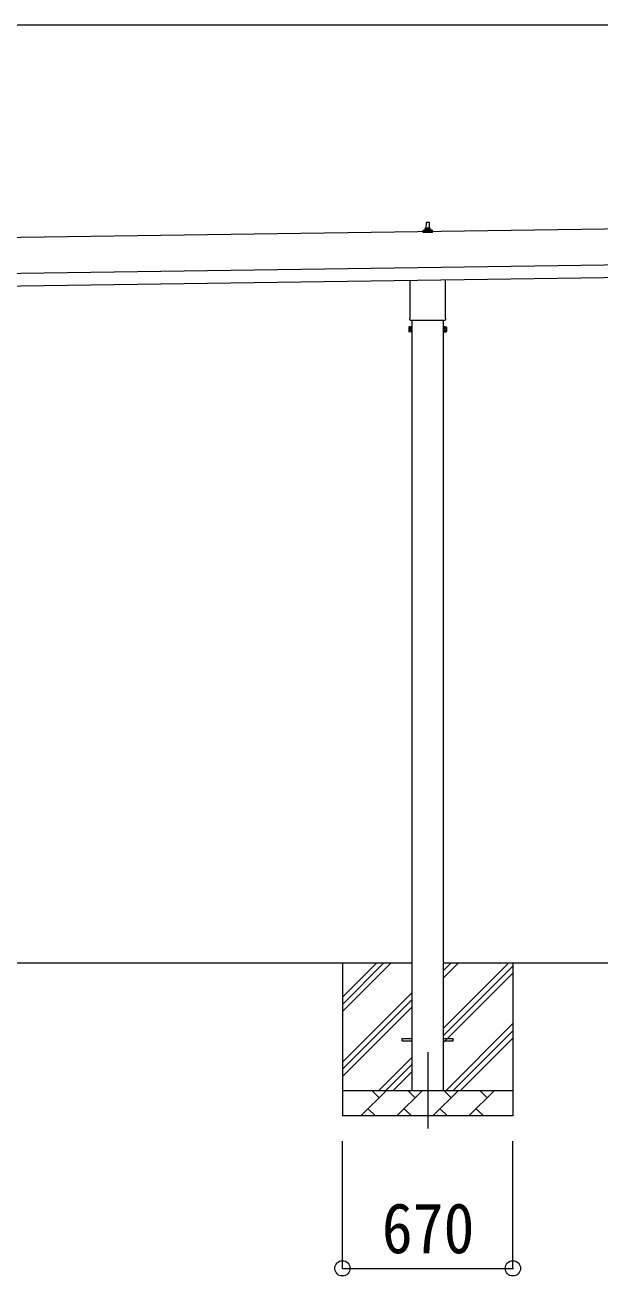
# Model space of a CAD drawing. Units: millimetres at full size, sheet at 1:60; details may follow other scales. Extents: x -16864 to 16864, y -11640 to 11640.
# Drawn here: x 2465 to 4724, y -8323 to -3406 of the extents above; entities that cross this region are included whole.
import ezdxf
from ezdxf.enums import TextEntityAlignment as Align

# ---------------------------------------------------------------- set-up
doc = ezdxf.new("R2010")
doc.units = ezdxf.units.MM
doc.header["$LTSCALE"] = 60
doc.header["$PDMODE"] = 32
doc.header["$PDSIZE"] = 60
doc.linetypes.add('CHAIN1', pattern=[8, 5, -1, 1, -1])
for name, color, linetype, lineweight in [('0-1_Defpoints', 7, 'CHAIN1', 9), ('0-2_TEXT1', 4, 'Continuous', 9), ('0-3_SHAPE', 7, 'Continuous', 9), ('0-8_TABLE1', 6, 'Continuous', 9)]:
    doc.layers.add(name, color=color, linetype=linetype, lineweight=lineweight)
doc.styles.add('ＭＳ ゴシック', font='')
doc.styles.get('ＭＳ ゴシック').set_extended_font_data('MS Gothic')

msp = doc.modelspace()

# ---------------------------------------------------------------- linework, layer by layer
at = {"layer": '0-1_Defpoints'}
msp.add_line((4047.05, -7443.97), (4047.05, -7792.97), dxfattribs=at)
at = {"layer": '0-2_TEXT1'}
for p, q in [((6687.12, -4181.28), (1151.66, -4260.36)), ((4029.11, -4221.64), (4029.11, -4213.93)), ((4065.61, -4221.64), (4029.11, -4221.64)), ((4029.49, -4213.14), (4065.23, -4213.14)), ((4029.88, -4212.96), (4036.6, -4211.33)), ((4036.98, -4211.14), (4057.74, -4211.14)), ((4037.36, -4210.36), (4037.36, -4206.14)), ((4038.36, -4206.14), (4056.36, -4206.14)), ((4041.36, -4206.14), (4042.09, -4182.62)), ((4043.09, -4181.64), (4051.64, -4181.64)), ((4052.64, -4182.62), (4053.36, -4206.14)), ((4057.36, -4210.36), (4057.36, -4206.14)), ((4064.85, -4212.96), (4058.13, -4211.33)), ((4065.61, -4221.64), (4065.61, -4213.93)), ((1153.66, -4400.34), (6689.12, -4321.27)), ((1154.37, -4450.34), (6689.84, -4371.26)), ((3978.75, -4555.63), (3978.75, -4409.99)), ((4115.35, -4408.04), (4115.35, -4555.63)), ((3977.05, -4564.4), (3977.05, -4558.9)), ((4114.99, -4567.9), (3979.12, -4567.9)), ((3984.55, -4567.9), (3984.55, -7593.97)), ((4109.55, -7593.97), (4109.55, -4567.9)), ((4117.05, -4558.9), (4117.05, -4564.4)), ((3973.05, -4593.9), (3973.81, -4592.59)), ((3973.05, -4593.9), (3973.05, -4610.9)), ((3973.05, -4610.9), (3973.81, -4612.22)), ((3980.05, -4597.5), (3973.81, -4597.5)), ((3980.05, -4607.31), (3973.81, -4607.31)), ((3980.05, -4612.22), (3973.81, -4612.22)), ((3982.55, -4611.6), (3980.05, -4611.6)), ((4111.55, -4611.6), (4114.05, -4611.6)), ((4114.05, -4597.5), (4120.3, -4597.5)), ((4114.05, -4607.31), (4120.3, -4607.31)), ((4114.05, -4612.22), (4120.3, -4612.22)), ((4121.05, -4593.9), (4120.3, -4592.59)), ((4121.05, -4610.9), (4120.3, -4612.22)), ((4121.05, -4593.9), (4121.05, -4610.9)), ((3947.05, -7389.47), (3984.55, -7389.47)), ((3947.05, -7398.47), (3947.05, -7389.47)), ((3947.05, -7389.47), (3984.55, -7389.47)), ((3947.05, -7398.47), (3947.05, -7389.47)), ((3947.05, -7398.47), (3984.55, -7398.47)), ((3947.05, -7398.47), (3984.55, -7398.47)), ((4109.55, -7389.47), (4147.05, -7389.47)), ((4109.55, -7389.47), (4147.05, -7389.47)), ((4109.55, -7398.47), (4147.05, -7398.47)), ((4109.55, -7398.47), (4147.05, -7398.47)), ((4147.05, -7398.47), (4147.05, -7389.47)), ((4147.05, -7398.47), (4147.05, -7389.47))]:
    msp.add_line(p, q, dxfattribs=at)
for points in [[(3980.05, -4612.22), (3980.05, -4592.59), (3973.81, -4592.59)], [(3980.05, -4611.6), (3980.05, -4593.2), (3982.55, -4593.2)], [(4114.05, -4611.6), (4114.05, -4593.2), (4111.55, -4593.2)], [(4114.05, -4612.22), (4114.05, -4592.59), (4120.3, -4592.59)]]:
    msp.add_lwpolyline(points, dxfattribs=at)
for points in [[(3982.55, -4612.9), (3982.55, -4591.9), (3984.55, -4591.9), (3984.55, -4612.9)], [(4111.55, -4612.9), (4111.55, -4591.9), (4109.55, -4591.9), (4109.55, -4612.9)]]:
    msp.add_lwpolyline(points, close=True, dxfattribs=at)
for centre, radius, start, end in [((4030.11, -4213.93), 1, 103.62699, 180), ((4036.36, -4210.36), 1, 283.62699, 0), ((4041.45, -4206.78), 4.13, 90, 171.17633), ((4038.36, -4207.14), 1, 90, 180), ((4043.09, -4182.64), 1, 90, 178.60509), ((4050.7, -4206.14), 4.83, 133.60282, 180), ((4044.03, -4206.14), 4.83, 0, 46.39718), ((4051.64, -4182.64), 1, 1.39491, 90), ((4053.28, -4206.78), 4.13, 8.82367, 90), ((4056.36, -4207.14), 1, 0, 90), ((4058.36, -4210.36), 1, 180, 256.37301), ((4064.61, -4213.93), 1, 0, 76.37301), ((3981.05, -4558.9), 4, 125.09963, 180), ((3981.05, -4564.4), 4, 180, 194.47751), ((3981.05, -4564.4), 4, 194.47751, 241.04498), ((4113.05, -4564.4), 4, 298.95502, 345.52249), ((4113.05, -4558.9), 4, 0, 54.90037), ((4113.05, -4564.4), 4, 345.52249, 0), ((3977.4, -4595.04), 4.34, 145.61575, 214.38425), ((3989.3, -4602.4), 16.24, 162.41205, 197.58795), ((3977.4, -4609.76), 4.34, 145.61575, 214.38425), ((4104.81, -4602.4), 16.24, 342.41205, 17.58795), ((4116.71, -4595.04), 4.34, 325.61575, 34.38425), ((4116.71, -4609.76), 4.34, 325.61575, 34.38425)]:
    msp.add_arc(centre, radius, start, end, dxfattribs=at)
at = {"layer": '0-3_SHAPE'}
for p, q in [((3984.55, -7093.97), (2109.55, -7093.97)), ((3712.05, -7093.97), (3712.05, -7693.97)), ((3712.05, -7227.46), (3845.54, -7093.97)), ((3712.05, -7255.74), (3873.82, -7093.97)), ((3712.05, -7284.03), (3902.11, -7093.97)), ((5984.55, -7093.97), (4109.55, -7093.97)), ((4109.55, -7122.8), (4138.38, -7093.97)), ((4109.55, -7151.08), (4166.66, -7093.97)), ((4109.55, -7349.07), (4362.05, -7096.57)), ((4109.55, -7377.36), (4382.05, -7104.86)), ((4382.05, -7093.97), (4382.05, -7693.97)), ((4109.55, -7405.64), (4382.05, -7133.14)), ((3712.05, -7482.02), (3984.55, -7209.52)), ((3712.05, -7510.3), (3984.55, -7237.8)), ((3712.05, -7538.58), (3984.55, -7266.08)), ((4119.21, -7593.97), (4382.05, -7331.13)), ((4147.5, -7593.97), (4382.05, -7359.42)), ((4175.78, -7593.97), (4382.05, -7387.7)), ((3854.65, -7593.97), (3984.55, -7464.07)), ((3882.94, -7593.97), (3984.55, -7492.36)), ((3911.22, -7593.97), (3984.55, -7520.64)), ((3712.05, -7593.97), (4382.05, -7593.97)), ((3784.92, -7693.97), (3884.92, -7593.97)), ((3856.37, -7622.53), (3827.82, -7593.97)), ((3926.34, -7693.97), (4026.34, -7593.97)), ((3997.79, -7622.53), (3969.24, -7593.97)), ((4067.77, -7693.97), (4167.77, -7593.97)), ((4139.21, -7622.53), (4110.66, -7593.97)), ((4209.19, -7693.97), (4309.19, -7593.97)), ((4280.63, -7622.53), (4252.08, -7593.97)), ((3813.48, -7665.42), (3842.03, -7693.97)), ((3954.9, -7665.42), (3983.45, -7693.97)), ((4096.32, -7665.42), (4124.87, -7693.97)), ((4237.74, -7665.42), (4266.29, -7693.97)), ((4382.05, -7693.97), (3712.05, -7693.97))]:
    msp.add_line(p, q, dxfattribs=at)
at = {"layer": '0-8_TABLE1'}
for p, q in [((12978.05, -3406.34), (1119.05, -3406.34)), ((3712.05, -8292.97), (3712.05, -7792.97)), ((4382.05, -8292.97), (4382.05, -7792.97)), ((3712.05, -8292.97), (4382.05, -8292.97))]:
    msp.add_line(p, q, dxfattribs=at)
for p in [(3712.05, -8292.97), (4382.05, -8292.97)]:
    msp.add_point(p, dxfattribs=at)

# ---------------------------------------------------------------- texts
at = {"layer": '0-8_TABLE1', "color": 7, "style": 'ＭＳ ゴシック', "width": 0.9}
msp.add_text('670', height=197.9, dxfattribs=at).set_placement((3867.05, -8292.97), align=Align.BOTTOM_LEFT)

doc.saveas('drawing.dxf')
